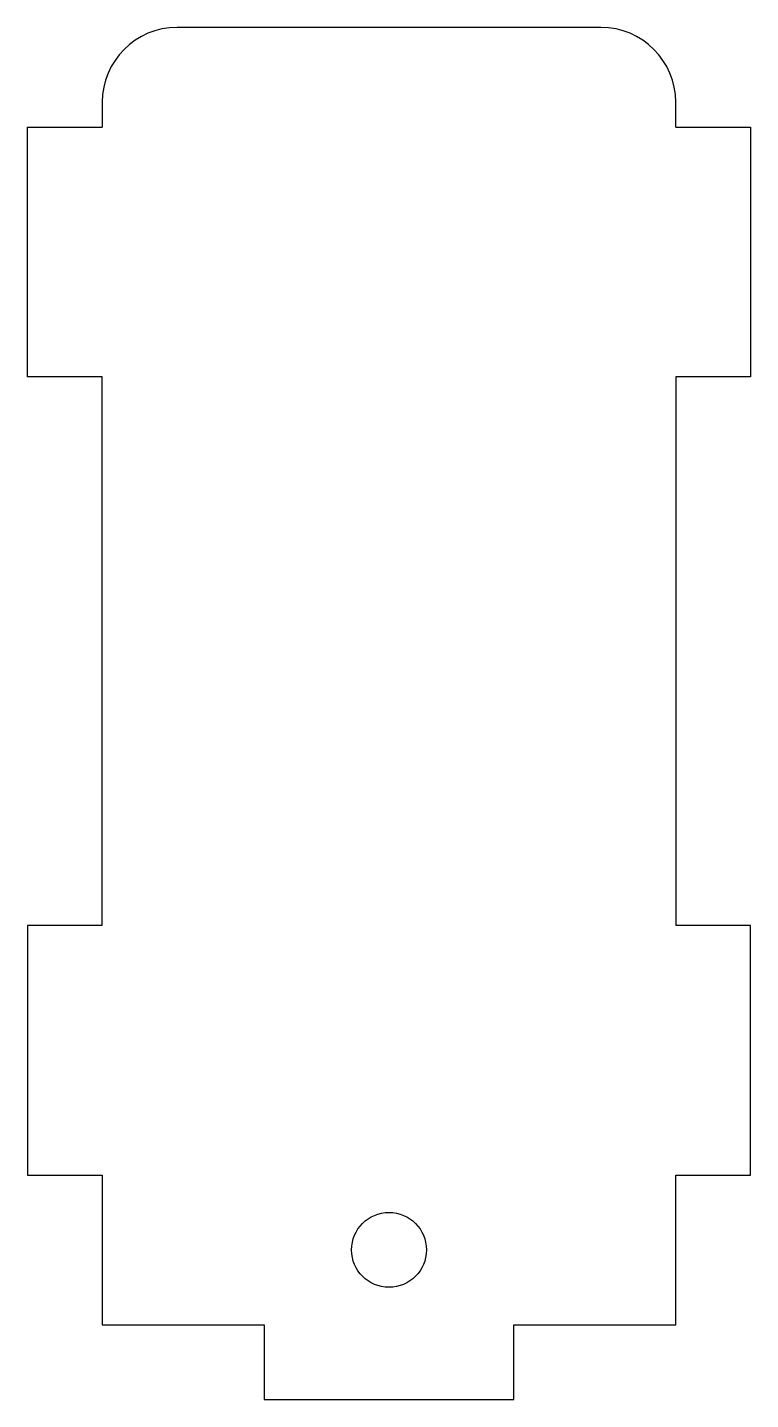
# Model space of a CAD drawing. Extents: x 3 to 32, y -26 to 29.
import ezdxf

# ---------------------------------------------------------------- set-up
doc = ezdxf.new("R2010")
doc.units = 0
doc.layers.get('0').update_dxf_attribs({"linetype": 'continuous'})

# ---------------------------------------------------------------- blocks, each defined once
blk = doc.blocks.new('FILLET005')
at = {"color": 0}
for p, q in [((26, 29), (9, 29)), ((6, 26), (6, 25)), ((29, 25), (29, 26)), ((3, 25), (6, 25)), ((3, 15), (3, 25)), ((29, 25), (32, 25)), ((32, 25), (32, 15)), ((6, 15), (3, 15)), ((6, -7), (6, 15)), ((32, 15), (29, 15)), ((29, 15), (29, -7)), ((6, -7), (3, -7)), ((3, -7), (3, -17)), ((32, -7), (29, -7)), ((32, -17), (32, -7)), ((3, -17), (6, -17)), ((6, -17), (6, -23)), ((29, -17), (32, -17)), ((29, -23), (29, -17)), ((6, -23), (12.5, -23)), ((12.5, -23), (12.5, -26)), ((22.5, -23), (29, -23)), ((22.5, -26), (22.5, -23)), ((12.5, -26), (22.5, -26))]:
    blk.add_line(p, q, dxfattribs=at)
blk.add_circle((17.5, -20), 1.5, dxfattribs=at)
for centre, start, end in [((9, 26), 90, -180), ((26, 26), 0, 90)]:
    blk.add_arc(centre, 3, start, end, dxfattribs=at)

msp = doc.modelspace()

# ---------------------------------------------------------------- block references
at = {"color": 0}
msp.add_blockref('FILLET005', (0, 0), dxfattribs=at)

doc.saveas('drawing.dxf')
